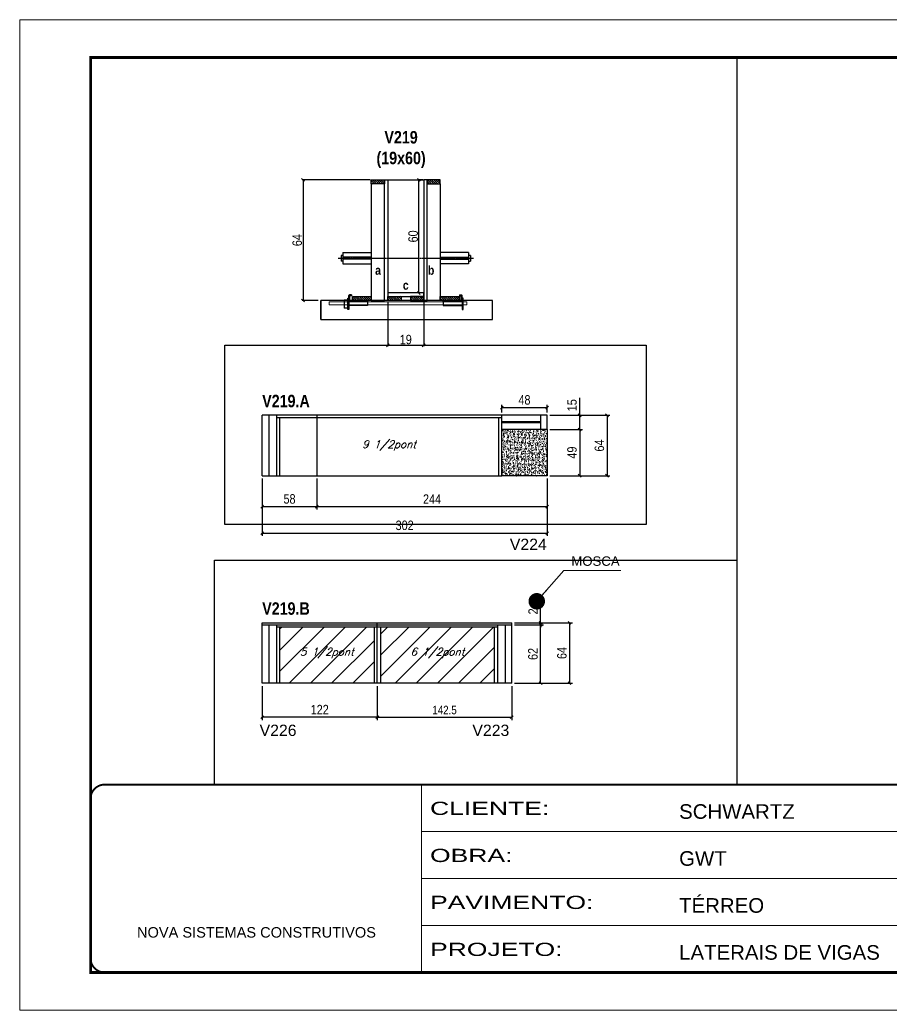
# Model space of a CAD drawing. Extents: x 2603 to 22413, y 1253 to 30260.
# Drawn here: x 5786 to 6710, y 21928 to 22978 of the extents above; entities that cross this region are included whole.
import ezdxf

# ---------------------------------------------------------------- set-up
doc = ezdxf.new("R2010")
doc.units = 0
for name, pattern in [('CONTINUO', [0]), ('DASHED', [0.75, 0.5, -0.25]), ('HIDDEN', [0.375, 0.25, -0.125])]:
    doc.linetypes.add(name, pattern=pattern)
for name, color, linetype in [('5', 5, 'Continuous'), ('barrote', 251, 'Continuous'), ('COTA', 241, 'Continuous'), ('detalhes', 4, 'Continuous'), ('NOMENCLATURA', 7, 'Continuous'), ('Painéis', 200, 'Continuous'), ('presilha', 1, 'Continuous'), ('SARR_2.2x10', 60, 'Continuous'), ('SARR_2.2x7', 40, 'Continuous'), ('SARR_3.5x7', 81, 'Continuous'), ('TENSOR', 3, 'Continuous'), ('texto', 7, 'Continuous')]:
    doc.layers.add(name, color=color, linetype=linetype)
for name, color, linetype, lineweight in [('CARIMBO', 255, 'Continuous', 9), ('CONCRETO', 251, 'Continuous', 25), ('Folhas', 255, 'Continuous', 9), ('Hachura', 251, 'Continuous', 9), ('SARRAFO DE PRESSAO', 251, 'DASHED', 9), ('SCO-___-LAJ', 2, 'Continuous', 0)]:
    doc.layers.add(name, color=color, linetype=linetype, lineweight=lineweight)
doc.styles.add('ARIAL', font='arial.ttf')
doc.styles.add('COTA TECNICA', font='techl___.ttf', dxfattribs={"height": 10})
doc.styles.add('COTA TECNICA 2X', font='techl___.ttf', dxfattribs={"height": 10})
doc.styles.add('COTA TECNICA-50', font='techl___.ttf', dxfattribs={"height": 9})
doc.styles.add('Romans', font='romans.shx')
doc.styles.get("Standard").update_dxf_attribs({"font": 'arial.ttf'})
doc.styles.add('TECNICA', font='techb___.ttf', dxfattribs={"height": 10})
doc.styles.add('Tecnologia', font='')
doc.styles.get('Tecnologia').set_extended_font_data('Forgotten Futurist')
doc.dimstyles.new('3x', dxfattribs={"dimtxt": 10, "dimasz": 5, "dimexe": 7, "dimexo": 5, "dimgap": 4, "dimtad": 1, "dimdec": 4, "dimlfac": 0.333333, "dimdsep": 46, "dimtxsty": 'Standard', "dimblk": 'DOT', "dimcen": 0.09, "dimclrd": 1, "dimclre": 1, "dimclrt": 2, "dimadec": 0, "dimazin": 2, "dimtfac": 1, "dimtdec": 4, "dimtmove": 0, "dimatfit": 3, "dimldrblk": 'DOT', "dimfxl": 1, "dimtolj": 1, "dimtzin": 0, "dimlwd": 9, "dimlwe": 9, "dimarcsym": 0})
doc.dimstyles.new('COTA PAINEL-50', dxfattribs={"dimtxt": 9, "dimasz": 3, "dimexe": 3, "dimexo": 3, "dimgap": 3, "dimtad": 1, "dimdec": 1, "dimzin": 12, "dimdsep": 46, "dimtxsty": 'COTA TECNICA-50', "dimblk1": 'OBLIQUE', "dimblk2": 'OBLIQUE', "dimsah": 1, "dimcen": 0.9, "dimclrd": 4, "dimclre": 4, "dimclrt": 240, "dimadec": 1, "dimazin": 3, "dimtfac": 1, "dimtdec": 1, "dimtmove": 0, "dimatfit": 3, "dimfxl": 1, "dimtolj": 1, "dimtzin": 12, "dimarcsym": 0})
doc.dimstyles.new('PAINEL', dxfattribs={"dimtxt": 10, "dimasz": 3, "dimexe": 3, "dimexo": 3, "dimgap": 3, "dimtad": 1, "dimdec": 1, "dimzin": 12, "dimdsep": 46, "dimtxsty": 'COTA TECNICA', "dimblk1": 'OBLIQUE', "dimblk2": 'OBLIQUE', "dimsah": 1, "dimcen": 0.9, "dimclrd": 4, "dimclre": 4, "dimclrt": 240, "dimadec": 1, "dimazin": 3, "dimtfac": 1, "dimtdec": 1, "dimtmove": 0, "dimatfit": 3, "dimfxl": 1, "dimtolj": 1, "dimtzin": 12, "dimarcsym": 0})
doc.dimstyles.new('SECAO', dxfattribs={"dimscale": 0.333333, "dimtxt": 5, "dimasz": 9, "dimexe": 3, "dimexo": 3, "dimgap": 3, "dimtad": 1, "dimdec": 1, "dimlfac": 0.5, "dimzin": 12, "dimdsep": 46, "dimtxsty": 'COTA TECNICA 2X', "dimblk1": 'OBLIQUE', "dimblk2": 'OBLIQUE', "dimsah": 1, "dimcen": 0.9, "dimclrd": 4, "dimclre": 4, "dimclrt": 240, "dimadec": 1, "dimazin": 3, "dimtfac": 1, "dimtdec": 1, "dimtmove": 0, "dimatfit": 3, "dimfxl": 1, "dimtolj": 1, "dimtzin": 12, "dimarcsym": 0})
pattern_1 = [(135, (39412.058, -100832.0663), (-1.122532015, -1.122532015), [])]

# ---------------------------------------------------------------- blocks, each defined once
blk = doc.blocks.new('9999999999')
at = {"color": 30, "linetype": 'CONTINUO'}
for p, q in [((98564.6, 34230.2), (98564.6, 34429.4)), ((98564.6, 34379.6), (99584, 34379.6)), ((98564.6, 34329.8), (99488, 34329.8)), ((98564.6, 34280), (99488, 34280))]:
    blk.add_line(p, q, dxfattribs=at)
at = {"color": 30, "linetype": 'CONTINUO', "const_width": 2}
blk.add_lwpolyline([(99584, 34230.2), (99584, 34414.4, 0.414214), (99569, 34429.4), (98229, 34429.4, 0.414214), (98214, 34414.4), (98214, 34245.2, 0.414214), (98229, 34230.2), (99584, 34230.2)], format="xyb", dxfattribs=at)
at = {"layer": 'Folhas'}
blk.add_lwpolyline([(98139, 34190.2), (99624, 34190.2), (99624, 35240.2), (98139, 35240.2)], close=True, dxfattribs=at)
at = {"layer": 'Folhas', "color": 30, "const_width": 3}
blk.add_lwpolyline([(98214, 34230.2), (99584, 34230.2), (99584, 35200.2), (98214, 35200.2)], close=True, dxfattribs=at)
at = {"color": 7, "linetype": 'Continuous', "ltscale": 5, "style": 'ARIAL'}
for s, height, p in [('SCHWARTZ', 15.48, (98837.7, 34393.1)), ('GWT', 15.48, (98837.7, 34343.3)), ('TÉRREO', 15.48, (98837.7, 34293.5)), ('NOVA SISTEMAS CONSTRUTIVOS', 11.059, (98263.2, 34267.2)), ('LATERAIS DE VIGAS', 15.483, (98837.7, 34243.7))]:
    blk.add_text(s, height=height, dxfattribs=at).set_placement(p)
at = {"layer": 'Folhas', "color": 7, "style": 'Tecnologia', "width": 1.5}
for s, p in [('CLIENTE:', (98573.7, 34397.2)), ('OBRA:', (98573.7, 34347.3)), ('PAVIMENTO:', (98573.7, 34297.5)), ('PROJETO:', (98573.7, 34247.7))]:
    blk.add_text(s, height=14, dxfattribs=at).set_placement(p)
blk = doc.blocks.new('_Oblique')
at = {"color": 0, "linetype": 'ByBlock', "lineweight": -2}
blk.add_line((-0.5, -0.5), (0.5, 0.5), dxfattribs=at)
blk = doc.blocks.new('*D470')
at = {"layer": 'COTA', "color": 4, "lineweight": -2, "transparency": 16777216}
for p, q in [((6176.5, 22679.1), (6176.5, 22631.6)), ((6214.5, 22679.1), (6214.5, 22631.6)), ((6214.5, 22632.6), (6176.5, 22632.6))]:
    blk.add_line(p, q, dxfattribs=at)
at = {"layer": 'Defpoints', "color": 0, "transparency": 16777216}
for p in [(6176.5, 22680.1), (6214.5, 22680.1), (6176.5, 22632.6)]:
    blk.add_point(p, dxfattribs=at)
at = {"layer": 'COTA', "color": 4, "lineweight": -2, "transparency": 16777216, "xscale": 3, "yscale": 3, "zscale": 3, "rotation": 180}
blk.add_blockref('_Oblique', (6176.5, 22632.6), dxfattribs=at)
at = {"layer": 'COTA', "color": 4, "lineweight": -2, "transparency": 16777216, "xscale": 3, "yscale": 3, "zscale": 3}
blk.add_blockref('_Oblique', (6214.5, 22632.6), dxfattribs=at)
at = {"layer": 'COTA', "color": 240, "transparency": 16777216, "insert": (6195.5, 22638.7), "char_height": 10, "attachment_point": 5, "style": 'COTA TECNICA 2X'}
blk.add_mtext('\\A1;19', dxfattribs=at)
blk = doc.blocks.new('PRESILHA METÁLICA 1')
at = {"layer": 'presilha'}
for p, q in [((7.5, 10.6), (7.5, 19.9)), ((12, 21), (8.6, 21)), ((9, 11.6), (9, 18.9)), ((12, 19.5), (9.6, 19.5)), ((12, 21), (12, 19.5)), ((0, 13), (6, 13)), ((0, 13), (0, 0)), ((6, 0), (0, 0)), ((6, 15.5), (7.5, 15.5)), ((6, -2.5), (6, 15.5)), ((6, 13), (6, 0)), ((7.5, 15.5), (7.5, -2.5)), ((37.5, 4.1), (7.5, 4.1)), ((37.5, 11), (9.6, 11)), ((37.5, 11), (37.5, 4.1)), ((7.5, -2.5), (6, -2.5))]:
    blk.add_line(p, q, dxfattribs=at)
for centre, radius, start, end in [((8.6, 19.9), 1.14, 90, 180), ((9.6, 18.9), 0.57, 90, 180), ((9.6, 11.6), 0.57, 180, 270)]:
    blk.add_arc(centre, radius, start, end, dxfattribs=at)
blk = doc.blocks.new('PRESILHA METÁLICA 2')
at = {"layer": 'presilha'}
for p, q in [((-5.2, 23.5), (-5.2, 22)), ((-5.2, 23.5), (-1.9, 23.5)), ((-5.2, 22), (-2.8, 22)), ((-2.2, 14.1), (-2.2, 21.4)), ((0.8, 18), (-0.8, 18)), ((-0.8, 18), (-0.8, 0)), ((-0.8, 14.6), (-0.8, 22.4)), ((0.8, 0), (0.8, 18)), ((-30.8, 13.5), (-30.8, 6.6)), ((-30.8, 13.5), (-2.8, 13.5)), ((-30.8, 6.6), (-0.8, 6.6)), ((-0.8, 0), (0.8, 0))]:
    blk.add_line(p, q, dxfattribs=at)
for centre, radius, start, end in [((-2.8, 21.4), 0.57, 0, 90), ((-1.9, 22.4), 1.14, 0, 90), ((-2.8, 14.1), 0.57, 270, 0)]:
    blk.add_arc(centre, radius, start, end, dxfattribs=at)
blk = doc.blocks.new('*D471')
at = {"layer": 'COTA', "color": 4, "lineweight": -2, "transparency": 16777216}
for p, q in [((6157.9, 22808.1), (6085.6, 22808.1)), ((6086.6, 22808.1), (6086.6, 22680.1)), ((6102.7, 22680.1), (6085.6, 22680.1))]:
    blk.add_line(p, q, dxfattribs=at)
at = {"layer": 'Defpoints', "color": 0, "transparency": 16777216}
for p in [(6158.9, 22808.1), (6086.6, 22680.1), (6103.7, 22680.1)]:
    blk.add_point(p, dxfattribs=at)
at = {"layer": 'COTA', "color": 4, "lineweight": -2, "transparency": 16777216, "xscale": 3, "yscale": 3, "zscale": 3}
for p, rotation in [((6086.6, 22808.1), 90), ((6086.6, 22680.1), 270)]:
    blk.add_blockref('_Oblique', p, dxfattribs=dict(at, rotation=rotation))
at = {"layer": 'COTA', "color": 240, "transparency": 16777216, "insert": (6080.5, 22744.1), "char_height": 10, "attachment_point": 5, "rotation": 90, "style": 'COTA TECNICA 2X'}
blk.add_mtext('\\A1;64', dxfattribs=at)
blk = doc.blocks.new('*D2552')
at = {"layer": 'COTA', "color": 4, "lineweight": -2, "transparency": 16777216}
for p, q in [((6213.5, 22808.1), (6208.4, 22808.1)), ((6209.4, 22688.1), (6209.4, 22808.1)), ((6213.5, 22688.1), (6208.4, 22688.1))]:
    blk.add_line(p, q, dxfattribs=at)
at = {"layer": 'Defpoints', "color": 0, "transparency": 16777216}
for p in [(6209.4, 22808.1), (6214.5, 22808.1), (6214.5, 22688.1)]:
    blk.add_point(p, dxfattribs=at)
at = {"layer": 'COTA', "color": 4, "lineweight": -2, "transparency": 16777216, "xscale": 3, "yscale": 3, "zscale": 3}
for p, rotation in [((6209.4, 22808.1), 90), ((6209.4, 22688.1), 270)]:
    blk.add_blockref('_Oblique', p, dxfattribs=dict(at, rotation=rotation))
at = {"layer": 'COTA', "color": 240, "transparency": 16777216, "insert": (6203.3, 22748.1), "char_height": 10, "attachment_point": 5, "rotation": 90, "style": 'COTA TECNICA 2X'}
blk.add_mtext('\\A1;60', dxfattribs=at)
blk = doc.blocks.new('*D2553')
at = {"layer": 'COTA', "color": 4, "linetype": 'ByBlock', "lineweight": -2, "transparency": 16777216}
for p, q in [((6043.3, 22491.4), (6043.3, 22430.5)), ((6345.3, 22491.4), (6345.3, 22430.5)), ((6043.3, 22433.5), (6345.3, 22433.5))]:
    blk.add_line(p, q, dxfattribs=at)
at = {"layer": 'Defpoints', "color": 0, "linetype": 'ByBlock', "transparency": 16777216}
for p in [(6043.3, 22494.4), (6345.3, 22494.4), (6345.3, 22433.5)]:
    blk.add_point(p, dxfattribs=at)
at = {"layer": 'COTA', "color": 4, "linetype": 'ByBlock', "lineweight": -2, "transparency": 16777216, "xscale": 3, "yscale": 3, "zscale": 3, "rotation": 180}
blk.add_blockref('_Oblique', (6043.3, 22433.5), dxfattribs=at)
at = {"layer": 'COTA', "color": 4, "linetype": 'ByBlock', "lineweight": -2, "transparency": 16777216, "xscale": 3, "yscale": 3, "zscale": 3}
blk.add_blockref('_Oblique', (6345.3, 22433.5), dxfattribs=at)
at = {"layer": 'COTA', "color": 240, "linetype": 'ByBlock', "transparency": 16777216, "insert": (6194.3, 22441.7), "char_height": 10, "attachment_point": 5, "style": 'COTA TECNICA'}
blk.add_mtext('\\A1;302', dxfattribs=at)
blk = doc.blocks.new('*D2554')
at = {"layer": 'COTA', "color": 4, "linetype": 'ByBlock', "lineweight": -2, "transparency": 16777216}
for p, q in [((6348.3, 22558.4), (6411.8, 22558.4)), ((6408.8, 22558.4), (6408.8, 22494.4)), ((6348.3, 22494.4), (6411.8, 22494.4))]:
    blk.add_line(p, q, dxfattribs=at)
at = {"layer": 'Defpoints', "color": 0, "linetype": 'ByBlock', "transparency": 16777216}
for p in [(6345.3, 22558.4), (6345.3, 22494.4), (6408.8, 22494.4)]:
    blk.add_point(p, dxfattribs=at)
at = {"layer": 'COTA', "color": 4, "linetype": 'ByBlock', "lineweight": -2, "transparency": 16777216, "xscale": 3, "yscale": 3, "zscale": 3}
for p, rotation in [((6408.8, 22558.4), 90), ((6408.8, 22494.4), 270)]:
    blk.add_blockref('_Oblique', p, dxfattribs=dict(at, rotation=rotation))
at = {"layer": 'COTA', "color": 240, "linetype": 'ByBlock', "transparency": 16777216, "insert": (6400.7, 22526.4), "char_height": 10, "attachment_point": 5, "rotation": 90, "style": 'COTA TECNICA'}
blk.add_mtext('\\A1;64', dxfattribs=at)
blk = doc.blocks.new('*D2481')
at = {"layer": 'COTA', "color": 4, "linetype": 'ByBlock', "lineweight": -2, "transparency": 16777216}
for p, q in [((6043.3, 22491.4), (6043.3, 22458.6)), ((6101.3, 22491.4), (6101.3, 22458.6)), ((6043.3, 22461.6), (6101.3, 22461.6))]:
    blk.add_line(p, q, dxfattribs=at)
at = {"layer": 'Defpoints', "color": 0, "linetype": 'ByBlock', "transparency": 16777216}
for p in [(6043.3, 22494.4), (6101.3, 22494.4), (6101.3, 22461.6)]:
    blk.add_point(p, dxfattribs=at)
at = {"layer": 'COTA', "color": 4, "linetype": 'ByBlock', "lineweight": -2, "transparency": 16777216, "xscale": 3, "yscale": 3, "zscale": 3, "rotation": 180}
blk.add_blockref('_Oblique', (6043.3, 22461.6), dxfattribs=at)
at = {"layer": 'COTA', "color": 4, "linetype": 'ByBlock', "lineweight": -2, "transparency": 16777216, "xscale": 3, "yscale": 3, "zscale": 3}
blk.add_blockref('_Oblique', (6101.3, 22461.6), dxfattribs=at)
at = {"layer": 'COTA', "color": 240, "linetype": 'ByBlock', "transparency": 16777216, "insert": (6072.3, 22469.7), "char_height": 10, "attachment_point": 5, "style": 'COTA TECNICA'}
blk.add_mtext('\\A1;58', dxfattribs=at)
blk = doc.blocks.new('*D2482')
at = {"layer": 'COTA', "color": 4, "linetype": 'ByBlock', "lineweight": -2, "transparency": 16777216}
for p, q in [((6101.3, 22491.4), (6101.3, 22458.6)), ((6345.3, 22491.4), (6345.3, 22458.6)), ((6101.3, 22461.6), (6345.3, 22461.6))]:
    blk.add_line(p, q, dxfattribs=at)
at = {"layer": 'Defpoints', "color": 0, "linetype": 'ByBlock', "transparency": 16777216}
for p in [(6101.3, 22494.4), (6345.3, 22494.4), (6345.3, 22461.6)]:
    blk.add_point(p, dxfattribs=at)
at = {"layer": 'COTA', "color": 4, "linetype": 'ByBlock', "lineweight": -2, "transparency": 16777216, "xscale": 3, "yscale": 3, "zscale": 3, "rotation": 180}
blk.add_blockref('_Oblique', (6101.3, 22461.6), dxfattribs=at)
at = {"layer": 'COTA', "color": 4, "linetype": 'ByBlock', "lineweight": -2, "transparency": 16777216, "xscale": 3, "yscale": 3, "zscale": 3}
blk.add_blockref('_Oblique', (6345.3, 22461.6), dxfattribs=at)
at = {"layer": 'COTA', "color": 240, "linetype": 'ByBlock', "transparency": 16777216, "insert": (6223.3, 22469.6), "char_height": 10, "attachment_point": 5, "style": 'COTA TECNICA'}
blk.add_mtext('\\A1;244', dxfattribs=at)
blk = doc.blocks.new('*D2483')
at = {"layer": 'COTA', "color": 4, "linetype": 'ByBlock', "lineweight": -2, "transparency": 16777216}
for p, q in [((6297.3, 22561.4), (6297.3, 22569.6)), ((6297.3, 22566.6), (6345.3, 22566.6)), ((6345.3, 22561.4), (6345.3, 22569.6))]:
    blk.add_line(p, q, dxfattribs=at)
at = {"layer": 'Defpoints', "color": 0, "linetype": 'ByBlock', "transparency": 16777216}
for p in [(6345.3, 22566.6), (6297.3, 22558.4), (6345.3, 22558.4)]:
    blk.add_point(p, dxfattribs=at)
at = {"layer": 'COTA', "color": 4, "linetype": 'ByBlock', "lineweight": -2, "transparency": 16777216, "xscale": 3, "yscale": 3, "zscale": 3, "rotation": 180}
blk.add_blockref('_Oblique', (6297.3, 22566.6), dxfattribs=at)
at = {"layer": 'COTA', "color": 4, "linetype": 'ByBlock', "lineweight": -2, "transparency": 16777216, "xscale": 3, "yscale": 3, "zscale": 3}
blk.add_blockref('_Oblique', (6345.3, 22566.6), dxfattribs=at)
at = {"layer": 'COTA', "color": 240, "linetype": 'ByBlock', "transparency": 16777216, "insert": (6321.3, 22574.7), "char_height": 10, "attachment_point": 5, "style": 'COTA TECNICA'}
blk.add_mtext('\\A1;48', dxfattribs=at)
blk = doc.blocks.new('*D2484')
at = {"layer": 'COTA', "color": 4, "linetype": 'ByBlock', "lineweight": -2, "transparency": 16777216}
for p, q in [((6348.3, 22543.4), (6382.8, 22543.4)), ((6379.8, 22543.4), (6379.8, 22494.4)), ((6348.3, 22494.4), (6382.8, 22494.4))]:
    blk.add_line(p, q, dxfattribs=at)
at = {"layer": 'Defpoints', "color": 0, "linetype": 'ByBlock', "transparency": 16777216}
for p in [(6345.3, 22543.4), (6345.3, 22494.4), (6379.8, 22494.4)]:
    blk.add_point(p, dxfattribs=at)
at = {"layer": 'COTA', "color": 4, "linetype": 'ByBlock', "lineweight": -2, "transparency": 16777216, "xscale": 3, "yscale": 3, "zscale": 3}
for p, rotation in [((6379.8, 22543.4), 90), ((6379.8, 22494.4), 270)]:
    blk.add_blockref('_Oblique', p, dxfattribs=dict(at, rotation=rotation))
at = {"layer": 'COTA', "color": 240, "linetype": 'ByBlock', "transparency": 16777216, "insert": (6371.7, 22518.9), "char_height": 10, "attachment_point": 5, "rotation": 90, "style": 'COTA TECNICA'}
blk.add_mtext('\\A1;49', dxfattribs=at)
blk = doc.blocks.new('*D456')
at = {"layer": 'COTA', "color": 4, "linetype": 'ByBlock', "lineweight": -2, "transparency": 16777216}
for p, q in [((6165.3, 22271.4), (6165.3, 22235.3)), ((6307.8, 22271.4), (6307.8, 22235.3)), ((6165.3, 22238.3), (6307.8, 22238.3))]:
    blk.add_line(p, q, dxfattribs=at)
at = {"layer": 'Defpoints', "color": 0, "linetype": 'ByBlock', "transparency": 16777216}
for p in [(6165.3, 22274.4), (6307.8, 22274.4), (6307.8, 22238.3)]:
    blk.add_point(p, dxfattribs=at)
at = {"layer": 'COTA', "color": 4, "linetype": 'ByBlock', "lineweight": -2, "transparency": 16777216, "xscale": 3, "yscale": 3, "zscale": 3, "rotation": 180}
blk.add_blockref('_Oblique', (6165.3, 22238.3), dxfattribs=at)
at = {"layer": 'COTA', "color": 4, "linetype": 'ByBlock', "lineweight": -2, "transparency": 16777216, "xscale": 3, "yscale": 3, "zscale": 3}
blk.add_blockref('_Oblique', (6307.8, 22238.3), dxfattribs=at)
at = {"layer": 'COTA', "color": 240, "linetype": 'ByBlock', "transparency": 16777216, "insert": (6236.6, 22245.9), "char_height": 9, "attachment_point": 5, "style": 'COTA TECNICA-50'}
blk.add_mtext('\\A1;142.5', dxfattribs=at)
blk = doc.blocks.new('*D2485')
at = {"layer": 'COTA', "color": 4, "linetype": 'ByBlock', "lineweight": -2, "transparency": 16777216}
for p, q in [((6043.3, 22271.4), (6043.3, 22235.3)), ((6165.3, 22271.4), (6165.3, 22235.3)), ((6165.3, 22238.3), (6043.3, 22238.3))]:
    blk.add_line(p, q, dxfattribs=at)
at = {"layer": 'Defpoints', "color": 0, "linetype": 'ByBlock', "transparency": 16777216}
for p in [(6043.3, 22274.4), (6165.3, 22274.4), (6043.3, 22238.3)]:
    blk.add_point(p, dxfattribs=at)
at = {"layer": 'COTA', "color": 4, "linetype": 'ByBlock', "lineweight": -2, "transparency": 16777216, "xscale": 3, "yscale": 3, "zscale": 3, "rotation": 180}
blk.add_blockref('_Oblique', (6043.3, 22238.3), dxfattribs=at)
at = {"layer": 'COTA', "color": 4, "linetype": 'ByBlock', "lineweight": -2, "transparency": 16777216, "xscale": 3, "yscale": 3, "zscale": 3}
blk.add_blockref('_Oblique', (6165.3, 22238.3), dxfattribs=at)
at = {"layer": 'COTA', "color": 240, "linetype": 'ByBlock', "transparency": 16777216, "insert": (6104.3, 22246.4), "char_height": 10, "attachment_point": 5, "style": 'COTA TECNICA'}
blk.add_mtext('\\A1;122', dxfattribs=at)
blk = doc.blocks.new('*D2486')
at = {"layer": 'COTA', "color": 4, "linetype": 'ByBlock', "lineweight": -2, "transparency": 16777216}
for p, q in [((6310.8, 22338.4), (6372.1, 22338.4)), ((6369.1, 22338.4), (6369.1, 22274.4)), ((6310.8, 22274.4), (6372.1, 22274.4))]:
    blk.add_line(p, q, dxfattribs=at)
at = {"layer": 'Defpoints', "color": 0, "linetype": 'ByBlock', "transparency": 16777216}
for p in [(6307.8, 22338.4), (6307.8, 22274.4), (6369.1, 22274.4)]:
    blk.add_point(p, dxfattribs=at)
at = {"layer": 'COTA', "color": 4, "linetype": 'ByBlock', "lineweight": -2, "transparency": 16777216, "xscale": 3, "yscale": 3, "zscale": 3}
for p, rotation in [((6369.1, 22338.4), 90), ((6369.1, 22274.4), 270)]:
    blk.add_blockref('_Oblique', p, dxfattribs=dict(at, rotation=rotation))
at = {"layer": 'COTA', "color": 240, "linetype": 'ByBlock', "transparency": 16777216, "insert": (6361, 22306.4), "char_height": 10, "attachment_point": 5, "rotation": 90, "style": 'COTA TECNICA'}
blk.add_mtext('\\A1;64', dxfattribs=at)
blk = doc.blocks.new('*D2487')
at = {"layer": 'COTA', "color": 4, "linetype": 'ByBlock', "lineweight": -2, "transparency": 16777216}
for p, q in [((6379.8, 22558.4), (6379.8, 22576.8)), ((6348.3, 22558.4), (6382.8, 22558.4)), ((6379.8, 22543.4), (6379.8, 22558.4)), ((6348.3, 22543.4), (6382.8, 22543.4))]:
    blk.add_line(p, q, dxfattribs=at)
at = {"layer": 'Defpoints', "color": 0, "linetype": 'ByBlock', "transparency": 16777216}
for p in [(6345.3, 22558.4), (6379.8, 22558.4), (6345.3, 22543.4)]:
    blk.add_point(p, dxfattribs=at)
at = {"layer": 'COTA', "color": 4, "linetype": 'ByBlock', "lineweight": -2, "transparency": 16777216, "xscale": 3, "yscale": 3, "zscale": 3}
for p, rotation in [((6379.8, 22558.4), 90), ((6379.8, 22543.4), 270)]:
    blk.add_blockref('_Oblique', p, dxfattribs=dict(at, rotation=rotation))
at = {"layer": 'COTA', "color": 240, "linetype": 'ByBlock', "transparency": 16777216, "insert": (6371.7, 22569.1), "char_height": 10, "attachment_point": 5, "rotation": 90, "style": 'COTA TECNICA'}
blk.add_mtext('\\A1;15', dxfattribs=at)
blk = doc.blocks.new('*D1620')
at = {"layer": 'COTA', "color": 4, "linetype": 'ByBlock', "lineweight": -2, "transparency": 16777216}
for p, q in [((6310.8, 22336.4), (6341.4, 22336.4)), ((6338.4, 22274.4), (6338.4, 22336.4)), ((6310.8, 22274.4), (6341.4, 22274.4))]:
    blk.add_line(p, q, dxfattribs=at)
at = {"layer": 'Defpoints', "color": 0, "linetype": 'ByBlock', "transparency": 16777216}
for p in [(6307.8, 22336.4), (6338.4, 22336.4), (6307.8, 22274.4)]:
    blk.add_point(p, dxfattribs=at)
at = {"layer": 'COTA', "color": 4, "linetype": 'ByBlock', "lineweight": -2, "transparency": 16777216, "xscale": 3, "yscale": 3, "zscale": 3}
for p, rotation in [((6338.4, 22336.4), 90), ((6338.4, 22274.4), 270)]:
    blk.add_blockref('_Oblique', p, dxfattribs=dict(at, rotation=rotation))
at = {"layer": 'COTA', "color": 240, "linetype": 'ByBlock', "transparency": 16777216, "insert": (6330.3, 22305.4), "char_height": 10, "attachment_point": 5, "rotation": 90, "style": 'COTA TECNICA'}
blk.add_mtext('\\A1;62', dxfattribs=at)
blk = doc.blocks.new('*D311')
at = {"layer": 'COTA', "color": 4, "linetype": 'ByBlock', "lineweight": -2, "transparency": 16777216}
for p, q in [((6338.4, 22338.4), (6338.4, 22356.5)), ((6310.8, 22338.4), (6341.4, 22338.4)), ((6310.8, 22336.4), (6341.4, 22336.4)), ((6338.4, 22336.4), (6338.4, 22338.4)), ((6338.4, 22336.4), (6338.4, 22333.4))]:
    blk.add_line(p, q, dxfattribs=at)
at = {"layer": 'Defpoints', "color": 0, "linetype": 'ByBlock', "transparency": 16777216}
for p in [(6307.8, 22338.4), (6307.8, 22336.4), (6338.4, 22338.4)]:
    blk.add_point(p, dxfattribs=at)
at = {"layer": 'COTA', "color": 4, "linetype": 'ByBlock', "lineweight": -2, "transparency": 16777216, "xscale": 3, "yscale": 3, "zscale": 3}
for p, rotation in [((6338.4, 22338.4), 270), ((6338.4, 22336.4), 90)]:
    blk.add_blockref('_Oblique', p, dxfattribs=dict(at, rotation=rotation))
at = {"layer": 'COTA', "color": 240, "linetype": 'ByBlock', "transparency": 16777216, "insert": (6330.4, 22350.5), "char_height": 10, "attachment_point": 5, "rotation": 90, "style": 'COTA TECNICA'}
blk.add_mtext('\\A1;2', dxfattribs=at)
blk = doc.blocks.new('_Dot')
at = {"color": 0, "linetype": 'ByBlock', "lineweight": -2}
blk.add_line((-0.5, 0), (-1, 0), dxfattribs=at)
at = {"color": 0, "linetype": 'ByBlock', "const_width": 0.5}
blk.add_lwpolyline([(-0.25, 0, 1), (0.25, 0, 1)], format="xyb", close=True, dxfattribs=at)

msp = doc.modelspace()

# ---------------------------------------------------------------- hatches: boundary and pattern name
at = {"layer": 'COTA', "linetype": 'ByBlock'}
h = msp.add_hatch(dxfattribs=at)
h.set_pattern_fill('AR-CONC', color=256, scale=0.03)
h.set_pattern_definition([(50, (-126345.795, -5349.796), (5.46554007, -0.47817257), [0.5715, -6.2865]), (355, (-126345.795, -5349.796), (-1.05730264, 5.73170536), [0.4572, -5.02921753]), (100.4514447, (-126345.3394, -5349.836), (4.40823741, 5.25353256), [0.48570026, -5.34270734]), (46.1842, (-126345.795, -5348.272), (8.13237123, -1.26126984), [0.85725, -9.42975]), (96.6355576, (-126345.117, -5348.377), (7.122124, 7.42278374), [0.7285507, -8.01406824]), (351.184151, (-126345.795, -5348.272), (7.122124, 7.42278374), [0.685799, -7.54379196]), (21, (-126345.033, -5348.653), (4.54843174, -3.06795595), [0.5715, -6.2865]), (326, (-126345.033, -5348.653), (1.85406085, 5.52563898), [0.4572, -5.0292]), (71.451445, (-126344.654, -5348.909), (6.40249258, 2.45768307), [0.48570026, -5.34269813]), (37.5, (-126345.7949, -5349.7962), (0.092658098, 2.536651166), [0, -4.96824, 0, -5.1054, 0, -5.04825]), (7.5, (-126345.795, -5349.7962), (2.004589875, 3.005417245), [0, -2.91084, 0, -4.85394, 0, -1.92405]), (327.5, (-126347.4941, -5349.7962), (4.067717855, -0.17186232), [0, -1.905, 0, -5.9436, 0, -7.8867]), (317.5, (-126348.256, -5349.796), (4.44387544, 0.76279473), [0, -2.4765, 0, -3.94716, 0, -5.6007])])
h.paths.add_polyline_path([(6297.33, 22494.4), (6345.33, 22494.4), (6345.33, 22543.4), (6297.33, 22543.4)])
at = {"layer": 'Hachura', "linetype": 'ByBlock'}
h = msp.add_hatch(dxfattribs=at)
h.set_pattern_fill('ANSI31', color=256, scale=5)
h.set_pattern_definition([(45, (-126418.031, -5371.03), (-11.2253202, 11.2253202), [])])
h.paths.add_polyline_path([(6161.83, 22274.43), (6161.83, 22334.23), (6061.83, 22334.23), (6061.83, 22274.43)])
h.paths.add_polyline_path([(6289.33, 22274.43), (6289.33, 22334.23), (6168.83, 22334.23), (6168.83, 22274.43)])
at = {"layer": 'SARR_2.2x10'}
h = msp.add_hatch(dxfattribs=at)
h.set_pattern_fill('ANSI31', color=256, scale=0.5, angle=90)
h.set_pattern_definition([(135, (39332.458, -100832.0663), (-1.122532015, -1.122532015), [])])
h.paths.add_polyline_path([(6138.92, 22684.5), (6138.92, 22680.1), (6158.92, 22680.1), (6158.92, 22684.5)])
h = msp.add_hatch(dxfattribs=at)
h.set_pattern_fill('ANSI31', color=256, scale=0.5, angle=90)
h.set_pattern_definition([(135, (39425.658, -100832.0663), (-1.122532015, -1.122532015), [])])
h.paths.add_polyline_path([(6232.12, 22684.5), (6232.12, 22680.1), (6252.12, 22680.1), (6252.12, 22684.5)])
at = {"layer": 'SARR_2.2x7'}
h = msp.add_hatch(dxfattribs=at)
h.set_pattern_fill('ANSI31', color=256, scale=0.5, angle=90)
h.set_pattern_definition([(135, (39326.458, -100708.4663), (-1.122532015, -1.122532015), [])])
h.paths.add_polyline_path([(6172.92, 22808.1), (6172.92, 22803.7), (6158.92, 22803.7), (6158.92, 22808.1)])
h = msp.add_hatch(dxfattribs=at)
h.set_pattern_fill('ANSI31', color=256, scale=0.5, angle=90)
h.set_pattern_definition([(135, (39346.458, -100708.4663), (-1.122532015, -1.122532015), [])])
h.paths.add_polyline_path([(6218.12, 22808.1), (6218.12, 22803.7), (6232.12, 22803.7), (6232.12, 22808.1)])
h = msp.add_hatch(dxfattribs=at)
h.set_pattern_fill('ANSI31', color=256, scale=0.5, angle=90)
h.set_pattern_definition(pattern_1)
h.paths.add_polyline_path([(6190.52, 22680.1), (6190.52, 22684.5), (6176.52, 22684.5), (6176.52, 22680.1)])
h = msp.add_hatch(dxfattribs=at)
h.set_pattern_fill('ANSI31', color=256, scale=0.5, angle=90)
h.set_pattern_definition(pattern_1)
h.paths.add_polyline_path([(6200.52, 22684.5), (6200.52, 22680.1), (6214.52, 22680.1), (6214.52, 22684.5)])

# ---------------------------------------------------------------- linework, layer by layer
at = {"ltscale": 3}
for p, q in [((6126.92, 22727.95), (6126.92, 22721.95)), ((6128.92, 22727.95), (6126.92, 22727.95)), ((6128.92, 22730.95), (6128.92, 22718.95)), ((6128.92, 22730.95), (6158.92, 22730.95)), ((6158.92, 22725.95), (6128.92, 22725.95)), ((6158.92, 22723.95), (6128.92, 22723.95)), ((6262.12, 22730.95), (6232.12, 22730.95)), ((6232.12, 22725.95), (6262.12, 22725.95)), ((6232.12, 22723.95), (6262.12, 22723.95)), ((6262.12, 22730.95), (6262.12, 22718.95)), ((6264.12, 22727.95), (6262.12, 22727.95)), ((6264.12, 22727.95), (6264.12, 22721.95)), ((6128.92, 22721.95), (6126.92, 22721.95)), ((6128.92, 22718.95), (6158.92, 22718.95)), ((6262.12, 22718.95), (6232.12, 22718.95)), ((6262.12, 22721.95), (6264.12, 22721.95))]:
    msp.add_line(p, q, dxfattribs=at)
at = {"layer": 'barrote'}
msp.add_lwpolyline([(6105.46, 22660.1), (6287.38, 22660.1), (6287.38, 22680.1), (6105.46, 22680.1)], close=True, dxfattribs=at)
at = {"layer": 'CONCRETO', "linetype": 'Continuous'}
msp.add_line((6176.52, 22808.1), (6214.52, 22808.1), dxfattribs=at)
at = {"layer": 'COTA', "linetype": 'ByBlock'}
for p, q in [((6546.47, 22937.72), (6546.47, 22166.97)), ((6297.33, 22543.4), (6297.33, 22558.4)), ((6345.33, 22543.4), (6345.33, 22494.4)), ((6345.33, 22494.4), (6297.33, 22494.4))]:
    msp.add_line(p, q, dxfattribs=at)
at = {"layer": 'COTA'}
for points in [[(6003.9, 22632.7), (6450.24, 22632.7), (6450.24, 22442.73), (6003.9, 22442.73)], [(5992.82, 22404.79), (6546.47, 22404.79), (6546.47, 22166.97), (5992.82, 22166.97)]]:
    msp.add_lwpolyline(points, close=True, dxfattribs=at)
at = {"layer": 'detalhes', "color": 250}
msp.add_line((6105.46, 22660.1), (6105.46, 22680.1), dxfattribs=at)
at = {"layer": 'Painéis', "linetype": 'Continuous'}
for p, q in [((6043.33, 22494.4), (6043.33, 22558.4)), ((6345.33, 22558.4), (6043.33, 22558.4)), ((6101.33, 22558.4), (6101.33, 22494.4)), ((6345.33, 22543.4), (6345.33, 22558.4)), ((6297.33, 22494.4), (6297.33, 22543.4)), ((6345.33, 22543.4), (6297.33, 22543.4)), ((6043.33, 22494.4), (6297.33, 22494.4)), ((6043.33, 22274.43), (6043.33, 22338.43)), ((6043.33, 22338.43), (6307.83, 22338.43)), ((6043.33, 22336.43), (6307.83, 22336.43)), ((6165.33, 22274.43), (6165.33, 22338.43)), ((6307.83, 22274.43), (6307.83, 22338.43)), ((6307.83, 22274.43), (6043.33, 22274.43))]:
    msp.add_line(p, q, dxfattribs=at)
for points in [[(6172.92, 22680.1), (6172.92, 22808.1), (6176.52, 22808.1), (6176.52, 22680.1)], [(6218.12, 22680.1), (6218.12, 22808.1), (6214.52, 22808.1), (6214.52, 22680.1)], [(6214.52, 22688.1), (6176.52, 22688.1), (6176.52, 22684.5), (6214.52, 22684.5)]]:
    msp.add_lwpolyline(points, close=True, dxfattribs=at)
at = {"layer": 'SARR_2.2x10'}
for points in [[(6138.92, 22684.5), (6158.92, 22684.5), (6158.92, 22680.1), (6138.92, 22680.1)], [(6232.12, 22684.5), (6252.12, 22684.5), (6252.12, 22680.1), (6232.12, 22680.1)]]:
    msp.add_lwpolyline(points, close=True, dxfattribs=at)
at = {"layer": 'SARR_2.2x7', "linetype": 'Continuous'}
for p, q in [((6050.33, 22558.4), (6050.33, 22494.4)), ((6058.33, 22556.2), (6297.33, 22556.2)), ((6338.33, 22558.4), (6338.33, 22543.4)), ((6338.33, 22551.4), (6297.33, 22551.4)), ((6338.33, 22550.4), (6297.33, 22550.4)), ((6050.33, 22336.43), (6050.33, 22274.43)), ((6058.33, 22334.23), (6165.33, 22334.23)), ((6165.33, 22334.23), (6292.83, 22334.23)), ((6300.83, 22336.43), (6300.83, 22274.43))]:
    msp.add_line(p, q, dxfattribs=at)
at = {"layer": 'SARR_2.2x7', "elevation": 0}
for points in [[(6158.92, 22808.1), (6172.92, 22808.1), (6172.92, 22803.7), (6158.92, 22803.7)], [(6232.12, 22808.1), (6218.12, 22808.1), (6218.12, 22803.7), (6232.12, 22803.7)]]:
    msp.add_lwpolyline(points, close=True, dxfattribs=at)
at = {"layer": 'SARR_2.2x7'}
for points in [[(6176.52, 22684.5), (6190.52, 22684.5), (6190.52, 22680.1), (6176.52, 22680.1)], [(6214.52, 22684.5), (6200.52, 22684.5), (6200.52, 22680.1), (6214.52, 22680.1)]]:
    msp.add_lwpolyline(points, close=True, dxfattribs=at)
at = {"layer": 'SARR_3.5x7'}
for p, q in [((6058.33, 22558.4), (6058.33, 22494.4)), ((6061.83, 22556.2), (6061.83, 22494.4)), ((6293.83, 22556.2), (6293.83, 22494.4)), ((6058.33, 22336.43), (6058.33, 22274.43)), ((6061.83, 22334.23), (6061.83, 22274.43)), ((6161.83, 22334.23), (6161.83, 22274.43)), ((6168.83, 22334.23), (6168.83, 22274.43)), ((6289.33, 22334.23), (6289.33, 22274.43)), ((6292.83, 22336.43), (6292.83, 22274.43))]:
    msp.add_line(p, q, dxfattribs=at)
for points in [[(6172.92, 22803.7), (6158.92, 22803.7), (6158.92, 22680.1), (6172.92, 22680.1)], [(6218.12, 22803.7), (6232.12, 22803.7), (6232.12, 22680.1), (6218.12, 22680.1)]]:
    msp.add_lwpolyline(points, close=True, dxfattribs=at)
at = {"layer": 'SCO-___-LAJ', "color": 1}
msp.add_lwpolyline([(6114.47, 22678.77), (6260.23, 22678.77), (6260.23, 22675.57), (6114.47, 22675.57)], close=True, dxfattribs=at)
at = {"layer": 'TENSOR', "linetype": 'HIDDEN', "ltscale": 0.5}
msp.add_line((6123.92, 22724.95), (6267.42, 22724.95), dxfattribs=at)

# ---------------------------------------------------------------- block references
at = {"layer": 'presilha', "xscale": 0.6666666666666666, "yscale": 0.6666666666666666, "zscale": 0.6666666666666666}
for name, p in [('PRESILHA METÁLICA 1', (6130.05, 22672.14)), ('PRESILHA METÁLICA 2', (6255.8, 22670.47))]:
    msp.add_blockref(name, p, dxfattribs=at)
at = {"layer": 'SARRAFO DE PRESSAO', "color": 6, "linetype": 'ByBlock'}
msp.add_blockref('9999999999', (-92352.51, -12262.48), dxfattribs=at)

# ---------------------------------------------------------------- texts
at = {"layer": '5', "linetype": 'Continuous'}
for s, rotation, p in [('V224', 0.00004, (6305.79, 22415.58)), ('V226', 359.99996, (6040.59, 22218.44)), ('V223', 359.99996, (6266.07, 22218.44))]:
    msp.add_text(s, height=12, rotation=rotation, dxfattribs=at).set_placement(p)
at = {"layer": 'CARIMBO', "style": 'ARIAL'}
msp.add_text('MOSCA', height=10, dxfattribs=at).set_placement((6370.95, 22398.84))
at = {"layer": 'detalhes', "style": 'TECNICA'}
for s, p in [('a', (6163.05, 22707.44)), ('b', (6219.02, 22707.43)), ('c', (6192.39, 22691.57))]:
    msp.add_text(s, height=9.6, dxfattribs=at).set_placement(p)
at = {"layer": 'NOMENCLATURA', "style": 'TECNICA'}
for s, p in [('V219.A', (6043.33, 22566.92)), ('V219.B', (6043.33, 22346.95))]:
    msp.add_text(s, height=13.2, dxfattribs=at).set_placement(p)
at = {"layer": 'NOMENCLATURA', "insert": (6190.52, 22859.8), "char_height": 13.2, "attachment_point": 2, "style": 'TECNICA'}
msp.add_mtext_dynamic_manual_height_columns('V219\\P(19x60)', width=300.2766, gutter_width=1, heights=[0], dxfattribs=at)
at = {"layer": 'texto', "color": 2, "char_height": 8, "attachment_point": 5, "style": 'Romans'}
for s, insert in [('{\\Q19;\\C256;9 1/2pont}', (6177.83, 22526.4)), ('{\\Q19;\\C256;5 1/2pont}', (6111.83, 22306.43)), ('{\\Q19;\\C256;6 1/2pont}', (6229.08, 22306.43))]:
    msp.add_mtext(s, dxfattribs=dict(at, insert=insert))

# ---------------------------------------------------------------- dimensions: what is measured, and where the dimension line sits
at = {"layer": 'COTA'}
for base, p1, p2, picture, middle in [((6086.6, 22680.1, 0), (6158.92, 22808.1), (6103.71, 22680.1, 0), '*D471', (6080.5, 22744.1, 0)), ((6209.45, 22808.1), (6214.52, 22688.1), (6214.52, 22808.1), '*D2552', (6203.34, 22748.1))]:
    dim = msp.add_linear_dim(base=base, p1=p1, p2=p2, angle=90, dimstyle='SECAO', dxfattribs=at)
    dim.commit()
    dim.dimension.update_dxf_attribs({"geometry": picture, "text_midpoint": middle})
dim = msp.add_linear_dim(base=(6176.52, 22632.63), p1=(6214.52, 22680.1), p2=(6176.52, 22680.1), angle=180, dimstyle='SECAO', dxfattribs=at)
dim.commit()
dim.dimension.update_dxf_attribs({"geometry": '*D470', "text_midpoint": (6195.52, 22632.63), "dimtype": 160})
at = {"layer": 'COTA', "linetype": 'ByBlock'}
for base, p1, p2, picture, middle in [((6345.33, 22566.61), (6297.33, 22558.4), (6345.33, 22558.4), '*D2483', (6321.33, 22574.7)), ((6345.33, 22433.48), (6043.33, 22494.4), (6345.33, 22494.4), '*D2553', (6194.33, 22441.7)), ((6101.33, 22461.57), (6043.33, 22494.4), (6101.33, 22494.4), '*D2481', (6072.33, 22469.7))]:
    dim = msp.add_linear_dim(base=base, p1=p1, p2=p2, dimstyle='PAINEL', dxfattribs=at)
    dim.commit()
    dim.dimension.update_dxf_attribs({"geometry": picture, "text_midpoint": middle})
for base, p1, p2, angle, picture, middle in [((6379.84, 22558.4), (6345.33, 22543.4), (6345.33, 22558.4), 90, '*D2487', (6371.73, 22569.08)), ((6408.75, 22494.4), (6345.33, 22558.4), (6345.33, 22494.4), 90, '*D2554', (6400.65, 22526.4)), ((6379.84, 22494.4), (6345.33, 22543.4), (6345.33, 22494.4), 90, '*D2484', (6371.74, 22518.9)), ((6338.41, 22338.43), (6307.83, 22336.43), (6307.83, 22338.43), 90, '*D311', (6330.41, 22350.48)), ((6369.06, 22274.43), (6307.83, 22338.43), (6307.83, 22274.43), 90, '*D2486', (6360.95, 22306.43)), ((6338.41, 22336.43), (6307.83, 22274.43), (6307.83, 22336.43), 90, '*D1620', (6330.3, 22305.43)), ((6043.33, 22238.34), (6165.33, 22274.43), (6043.33, 22274.43), 180, '*D2485', (6104.33, 22246.4))]:
    dim = msp.add_linear_dim(base=base, p1=p1, p2=p2, angle=angle, dimstyle='PAINEL', dxfattribs=at)
    dim.commit()
    dim.dimension.update_dxf_attribs({"geometry": picture, "text_midpoint": middle})
dim = msp.add_linear_dim(base=(6345.33, 22461.57), p1=(6101.33, 22494.4), p2=(6345.33, 22494.4), dimstyle='PAINEL', override={"dimtmove": 1}, dxfattribs=at)
dim.commit()
dim.dimension.update_dxf_attribs({"geometry": '*D2482', "text_midpoint": (6223.33, 22469.64)})
dim = msp.add_linear_dim(base=(6307.83, 22238.34), p1=(6165.33, 22274.43), p2=(6307.83, 22274.43), angle=180, dimstyle='COTA PAINEL-50', override={"dimarcsym": 1}, dxfattribs=at)
dim.commit()
dim.dimension.update_dxf_attribs({"geometry": '*D456', "text_midpoint": (6236.58, 22245.94)})

# ---------------------------------------------------------------- leaders
at = {"layer": 'Hachura'}
msp.add_leader([(6334.32, 22361.24), (6363.17, 22393.84), (6423.24, 22393.84)], dimstyle='3x', override={"dimasz": 17.5, "dimgap": 4, "dimtad": 0}, dxfattribs=at)

doc.saveas('drawing.dxf')
